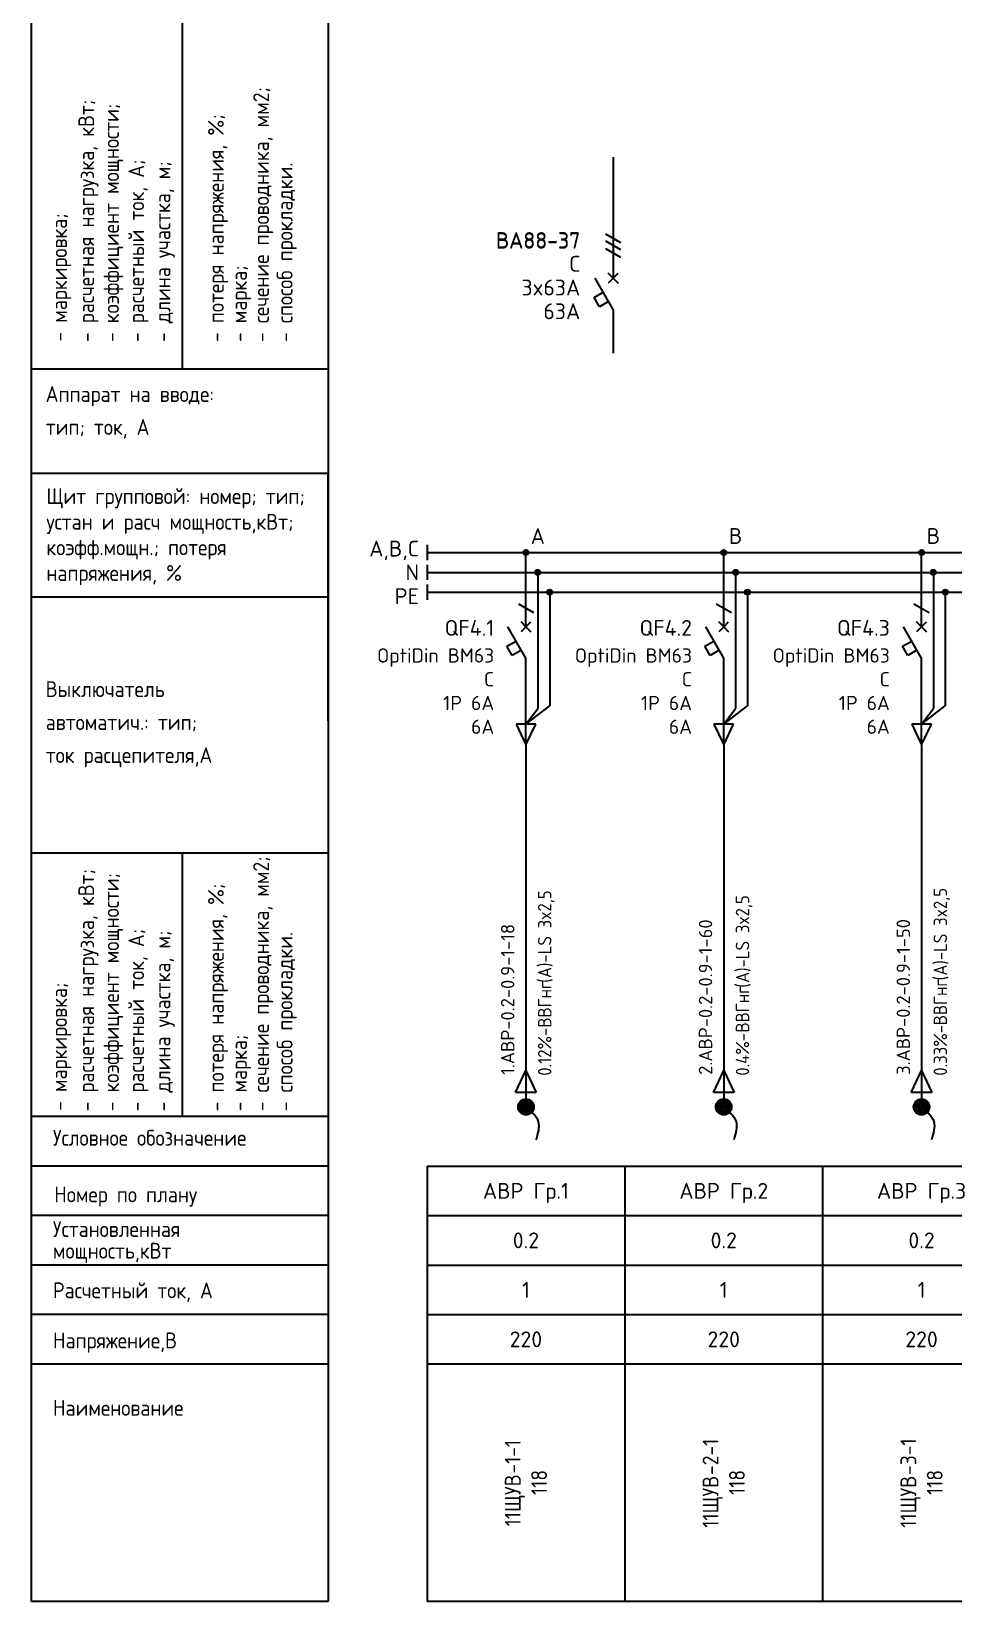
# Model space of a CAD drawing. Header units: millimetres. Extents: x -4379 to 694, y -18291 to 2656.
# Drawn here: x 0 to 116.6, y -500 to -301.7 of the extents above; entities that cross this region are included whole.
import ezdxf
from ezdxf.enums import TextEntityAlignment as Align

# ---------------------------------------------------------------- set-up
doc = ezdxf.new("R2010")
doc.units = ezdxf.units.MM
for name, color, linetype in [('Автомат защитный', 7, 'Continuous'), ('Принципиальная схема КТП -для ОДНОЛИНЕЙКИ', 7, 'Continuous'), ('ПРОВОДНИКИ', 7, 'Continuous'), ('Секция ППУ', 7, 'Continuous')]:
    doc.layers.add(name, color=color, linetype=linetype)
doc.layers.add('ЭС АВ', color=7, linetype='Continuous', lineweight=18)
doc.layers.add('ЭС рамка', color=7, linetype='Continuous', lineweight=18)
doc.styles.add('SLD_Style', font='isocpeur.ttf', dxfattribs={"width": 0.9})

# ---------------------------------------------------------------- blocks, each defined once
blk = doc.blocks.new('Table1')
at = {"lineweight": 30}
for p, q in [((37.5, 142.5), (0, 142.5)), ((37.5, 130), (37.5, 142.5)), ((37.5, 111.25), (37.5, 130)), ((37.5, 126.88), (0, 126.88)), ((0, 111.25), (0, 125.61)), ((0, 61.25), (0, 111.25)), ((0, 94.56), (37.5, 94.56)), ((37.5, 61.25), (0, 61.25)), ((37.5, 55), (0, 55)), ((37.5, 48.75), (0, 48.75)), ((37.5, 42.5), (0, 42.5)), ((37.5, 36.25), (0, 36.25)), ((37.5, 30), (0, 30))]:
    blk.add_line(p, q, dxfattribs=at)
at = {"layer": 'ЭС рамка', "lineweight": 30}
for p, q in [((0, 0), (0, 261.28)), ((37.5, 261.28), (37.5, 0)), ((19.09, 155.72), (19.09, 247.8)), ((0, 155.72), (37.5, 155.72)), ((19.09, 61.25), (19.09, 94.56)), ((37.5, 0), (0, 0))]:
    blk.add_line(p, q, dxfattribs=at)
at = {"layer": 'ЭС рамка', "style": 'SLD_Style', "width": 0.9}
for s, p in [(' - сечение проводника, мм2;', (30.03, 157.95)), (' - расчетная нагрузка, кВт;', (7.93, 157.95)), (' - коэффициент мощности;', (11.07, 157.95)), (' - потеря напряжения, %%%;', (24.32, 157.95)), (' - расчетный ток, А;', (14.25, 157.95)), (' - длина участка, м;', (17.57, 157.95)), (' - способ прокладки.', (33.01, 157.95)), ('   - маркировка;', (4.5, 155.72)), (' - марка;', (27.23, 157.95)), (' - сечение проводника, мм2;', (30.03, 60.78)), (' - расчетная нагрузка, кВт;', (7.93, 60.78)), (' - коэффициент мощности;', (11.07, 60.78)), (' - потеря напряжения, %%%;', (24.32, 60.78)), (' - расчетный ток, А;', (14.25, 60.78)), (' - длина участка, м;', (17.57, 60.78)), (' - способ прокладки.', (33.01, 60.78)), ('   - маркировка;', (4.5, 58.55)), (' - марка;', (27.23, 60.78))]:
    blk.add_text(s, height=2, rotation=90, dxfattribs=at).set_placement(p)
for s, p in [('Аппарат на вводе:', (1.81, 151.52)), ('тип; ток, А', (1.81, 147.36)), ('Щит групповой: номер; тип; ', (1.9, 138.63)), ('устан и расч мощность,кВт; ', (1.9, 135.39)), ('коэфф.мощн.; потеря ', (1.9, 132.16)), ('напряжения, %', (1.9, 128.92)), ('Выключатель', (1.81, 114.25)), ('автоматич.: тип;', (1.81, 110.08)), ('ток расцепителя,А', (1.81, 105.92)), ('Условное обозначение', (2.72, 57.58)), ('Номер по плану', (2.88, 50.43)), ('Установленная', (2.72, 46.05)), ('мощность,кВт', (2.72, 43.32)), ('Расчетный ток, А', (2.72, 38.31)), ('Напряжение,В', (2.72, 31.99)), ('Наименование', (2.72, 23.47))]:
    blk.add_text(s, height=2, dxfattribs=at).set_placement(p)
blk = doc.blocks.new('Start')
at = {"layer": 'ЭС рамка', "color": 7, "linetype": 'Continuous', "lineweight": 30}
blk.add_line((0, 3.46), (0, 1.54), dxfattribs=at)
at = {"layer": 'ЭС рамка', "color": 5, "linetype": 'Continuous', "lineweight": 30}
blk.add_line((0, 0.96), (0, -0.96), dxfattribs=at)
at = {"layer": 'ЭС рамка', "color": 94, "linetype": 'Continuous', "lineweight": 30, "ltscale": 50}
blk.add_line((0, -1.54), (0, -3.46), dxfattribs=at)
at = {"style": 'SLD_Style'}
blk.add_attdef('PHASE', text='', height=2, dxfattribs=at).set_placement((-1, 3), align=Align.MIDDLE_RIGHT)
at = {"layer": 'ЭС рамка', "color": 7, "linetype": 'Continuous', "lineweight": 18, "style": 'SLD_Style'}
blk.add_text('N', height=2, dxfattribs=at).set_placement((-1, 0), align=Align.MIDDLE_RIGHT)
at = {"layer": 'ЭС рамка', "color": 7, "linetype": 'Continuous', "lineweight": 18, "ltscale": 50, "style": 'SLD_Style'}
blk.add_text('РЕ', height=2, dxfattribs=at).set_placement((-1, -3), align=Align.MIDDLE_RIGHT)
blk = doc.blocks.new('*U50')
at = {"lineweight": 30}
blk.add_line((-1.49, 52.45), (-1.49, 47.65), dxfattribs=at)
at = {"layer": 'Автомат защитный', "lineweight": 30}
for p, q in [((-2.44, 42.77), (-0.53, 41.66)), ((-2.44, 41.87), (-0.53, 40.76)), ((-2.44, 40.92), (-0.53, 39.81)), ((-1.49, 33.21), (-3.76, 37.16)), ((-3.89, 34.7), (-2.73, 35.37)), ((-3.22, 33.55), (-3.89, 34.7)), ((-2.07, 34.21), (-3.22, 33.55))]:
    blk.add_line(p, q, dxfattribs=at)
at = {"layer": 'ЭС АВ', "color": 7, "linetype": 'Continuous', "lineweight": 30}
for p, q in [((-1.49, 47.65), (-1.49, 37.16)), ((-1.49, 37.79), (-1.49, 37.17)), ((-1.49, 33.21), (-1.49, 27.7))]:
    blk.add_line(p, q, dxfattribs=at)
at = {"layer": 'ЭС АВ', "color": 7, "lineweight": 30}
for q in [(-2.11, 37.78), (-0.86, 37.78), (-2.11, 36.53), (-0.86, 36.53)]:
    blk.add_line((-1.49, 37.16), q, dxfattribs=at)
at = {"layer": 'Автомат защитный', "style": 'SLD_Style'}
for tag, p in [('NUMBER', (-5.64, 44.9)), ('SWITCHTYPE', (-5.64, 41.88)), ('SWITCHRELEASE', (-5.64, 38.88)), ('SWITCHNOMINALCURRENT', (-5.64, 35.88)), ('SWITCHRELEASECURRENT', (-5.64, 32.88)), ('RCDTYPE', (-5.64, 29.88)), ('RCDSETPOINT', (-5.64, 26.88))]:
    blk.add_attdef(tag, text='', height=2, dxfattribs=at).set_placement(p, align=Align.MIDDLE_RIGHT)
blk = doc.blocks.new('*U57')
h = blk.add_hatch(color=256)
h.dxf.hatch_style = 1
edge = h.paths.add_edge_path()
edge.add_ellipse((12.5, 132.5), major_axis=(0, 0.333), ratio=1, start_angle=0, end_angle=360)
h = blk.add_hatch(color=256)
h.dxf.hatch_style = 1
edge = h.paths.add_edge_path()
edge.add_ellipse((14, 130), major_axis=(0, 0.333), ratio=1, start_angle=0, end_angle=360)
h = blk.add_hatch(color=256)
h.dxf.hatch_style = 1
edge = h.paths.add_edge_path()
edge.add_ellipse((15.5, 127.5), major_axis=(0, 0.333), ratio=1, start_angle=0, end_angle=360)
at = {"lineweight": 30}
for p, q in [((14, 129.67), (14, 123.11)), ((15.5, 127.17), (15.5, 113.13)), ((14, 123.11), (14, 112.8)), ((0, 55), (25, 55)), ((0, 55), (0, 0)), ((25, 55), (25, 0)), ((0, 48.75), (25, 48.75)), ((0, 42.5), (25, 42.5)), ((0, 36.25), (25, 36.25))]:
    blk.add_line(p, q, dxfattribs=at)
at = {"layer": 'Автомат защитный', "lineweight": 30}
for p, q in [((12.5, 123.11), (12.5, 132.17)), ((11.54, 126.04), (13.46, 124.93)), ((12.5, 119.17), (10.22, 123.11)), ((10.1, 120.66), (11.26, 121.32)), ((10.77, 119.5), (10.1, 120.66)), ((11.92, 120.17), (10.77, 119.5)), ((12.5, 108.54), (12.5, 119.17))]:
    blk.add_line(p, q, dxfattribs=at)
blk.add_ellipse((12.5, 132.5), major_axis=(0, 0.333), ratio=1, start_param=-1.570796, end_param=4.712389, dxfattribs=at)
at = {"layer": 'Принципиальная схема КТП -для ОДНОЛИНЕЙКИ', "lineweight": 30}
for p, q in [((12.5, 108.54), (12.5, 99.73)), ((11.19, 64.32), (12.5, 67.06)), ((12.5, 67.06), (13.81, 64.32)), ((13.81, 64.32), (11.19, 64.32)), ((12.5, 64.32), (12.5, 62.5))]:
    blk.add_line(p, q, dxfattribs=at)
at = {"layer": 'ПРОВОДНИКИ', "lineweight": 30}
for p, q in [((12.5, 110.81), (15.5, 113.13)), ((12.5, 110.81), (14, 112.8)), ((13.75, 110.81), (11.25, 110.81)), ((11.25, 110.81), (12.5, 108.2)), ((12.5, 108.2), (13.75, 110.81)), ((11.19, 64.31), (12.5, 67.06)), ((12.5, 67.06), (13.81, 64.31)), ((13.81, 64.31), (11.19, 64.31))]:
    blk.add_line(p, q, dxfattribs=at)
at = {"layer": 'ПРОВОДНИКИ', "lineweight": 30, "ltscale": 100}
blk.add_line((12.5, 99.73), (12.5, 64.32), dxfattribs=at)
at = {"layer": 'ПРОВОДНИКИ', "color": 7, "linetype": 'Continuous', "lineweight": 30}
for centre in [(14, 130), (15.5, 127.5), (15.5, 127.5)]:
    blk.add_ellipse(centre, major_axis=(0, 0.333), ratio=1, start_param=-1.570796, end_param=4.712389, dxfattribs=at)
at = {"layer": 'ЭС АВ', "color": 7, "lineweight": 30}
for q in [(11.88, 123.74), (11.88, 122.49), (13.12, 123.74), (13.12, 122.49)]:
    blk.add_line((12.5, 123.11), q, dxfattribs=at)
at = {"layer": 'ЭС рамка', "color": 7, "linetype": 'Continuous', "lineweight": 30}
for p, q in [((0, 132.5), (12.17, 132.5)), ((12.83, 132.5), (25, 132.5))]:
    blk.add_line(p, q, dxfattribs=at)
at = {"layer": 'ЭС рамка', "color": 5, "linetype": 'Continuous', "lineweight": 30}
for p, q in [((0, 130), (13.67, 130)), ((14.33, 130), (25, 130))]:
    blk.add_line(p, q, dxfattribs=at)
at = {"layer": 'ЭС рамка', "color": 94, "linetype": 'Continuous', "lineweight": 30}
for p, q in [((0, 127.5), (15.17, 127.5)), ((15.83, 127.5), (25, 127.5))]:
    blk.add_line(p, q, dxfattribs=at)
at = {"layer": 'ЭС рамка', "lineweight": 30}
for p, q in [((25, 30), (0, 30)), ((25, 0), (0, 0))]:
    blk.add_line(p, q, dxfattribs=at)
at = {"style": 'SLD_Style'}
for tag, p in [('LABEL', (12.5, 51.88)), ('INSTALLEDPOWER', (12.5, 45.63)), ('CURRENT', (12.5, 39.37)), ('VOLTAGE', (12.5, 33.13))]:
    blk.add_attdef(tag, text='', height=2, dxfattribs=at).set_placement(p, align=Align.MIDDLE_CENTER)
blk.add_attdef('TEXT', text='', height=2, rotation=90, dxfattribs=at).set_placement((12.5, 15), align=Align.MIDDLE_CENTER)
at = {"layer": 'Автомат защитный', "style": 'SLD_Style'}
blk.add_attdef('PHASE', text='', height=2, dxfattribs=at).set_placement((14, 134.59), align=Align.MIDDLE_CENTER)
for tag, height, p in [('NUMBER', 2, (8.49, 122.99)), ('SWITCHTYPE', 1.8, (8.49, 119.5)), ('SWITCHRELEASE', 1.8, (8.49, 116.5)), ('SWITCHNOMINALCURRENT', 1.8, (8.49, 113.5)), ('SWITCHRELEASECURRENT', 1.8, (8.49, 110.5)), ('RCDTYPE', 1.8, (8.49, 107.5)), ('RCDSETPOINT', 1.8, (8.49, 104.5))]:
    blk.add_attdef(tag, text='', height=height, dxfattribs=at).set_placement(p, align=Align.MIDDLE_RIGHT)
blk.add_attdef('LINE_A', text='', height=1.7, rotation=90, dxfattribs=at).set_placement((10.19, 65.45), align=Align.MIDDLE_LEFT)
blk.add_attdef('LINE_B', text='', height=1.7, rotation=90, dxfattribs=at).set_placement((13.85, 65.45), align=Align.TOP_LEFT)
blk = doc.blocks.new('*U21')
at = {"linetype": 'ByBlock', "lineweight": 30}
h = blk.add_hatch(color=256, dxfattribs=at)
h.paths.add_polyline_path([(-0.4, 0.9, -0.414214), (0.92, 0.37), (0, -0.02)])
h.paths.add_polyline_path([(0.92, 0.37, -0.101228), (1, -0.02, -0.30039), (0.39, -0.94), (0, -0.02)])
h.paths.add_polyline_path([(-0.4, 0.9), (0.39, -0.94, -0.538), (-1, -0.02, -0.30039)])
blk.add_circle((0, -0.02), 1, dxfattribs=at)
blk.add_spline([(0, 0), (1.55, -1.88), (1.27, -4.16)], degree=3, dxfattribs=at)

msp = doc.modelspace()

# ---------------------------------------------------------------- block references
at = {"layer": 'Секция ППУ', "lineweight": 0}
for name, p in [('Table1', (0, -500)), ('*U21', (62.5, -437.5)), ('*U21', (87.5, -437.5)), ('*U21', (112.5, -437.5))]:
    msp.add_blockref(name, p, dxfattribs=at)
ref = msp.add_blockref('*U50', (75, -370), dxfattribs=at)
ref.add_attrib('SWITCHTYPE', 'ВА88-37', dxfattribs={"layer": 'Автомат защитный', "height": 2, "style": 'SLD_Style'}).set_placement((69.362, -328.121), align=Align.MIDDLE_RIGHT)
ref.add_attrib('SWITCHTYPE', 'ВА88-37', dxfattribs={"layer": 'Автомат защитный', "height": 2, "style": 'SLD_Style'}).set_placement((69.362, -328.026), align=Align.MIDDLE_RIGHT)
ref.add_attrib('SWITCHRELEASE', 'С', dxfattribs={"layer": 'Автомат защитный', "height": 2, "style": 'SLD_Style'}).set_placement((69.362, -331.026), align=Align.MIDDLE_RIGHT)
ref.add_attrib('SWITCHNOMINALCURRENT', '3x63А', dxfattribs={"layer": 'Автомат защитный', "height": 2, "style": 'SLD_Style'}).set_placement((69.362, -334.026), align=Align.MIDDLE_RIGHT)
ref.add_attrib('SWITCHRELEASECURRENT', '63А', dxfattribs={"layer": 'Автомат защитный', "height": 2, "style": 'SLD_Style'}).set_placement((69.362, -337.026), align=Align.MIDDLE_RIGHT)
ref = msp.add_blockref('*U57', (50, -500), dxfattribs=at)
ref.add_attrib('LABEL', 'АВР Гр.1', dxfattribs={"layer": '0', "height": 2, "style": 'SLD_Style'}).set_placement((62.5, -448.125), align=Align.MIDDLE_CENTER)
ref.add_attrib('INSTALLEDPOWER', '0.2', dxfattribs={"layer": '0', "height": 2, "style": 'SLD_Style'}).set_placement((62.5, -454.375), align=Align.MIDDLE_CENTER)
ref.add_attrib('CURRENT', '1', dxfattribs={"layer": '0', "height": 2, "style": 'SLD_Style'}).set_placement((62.5, -460.625), align=Align.MIDDLE_CENTER)
ref.add_attrib('VOLTAGE', '220', dxfattribs={"layer": '0', "height": 2, "style": 'SLD_Style'}).set_placement((62.5, -466.875), align=Align.MIDDLE_CENTER)
ref.add_attrib('LINE_A', ' 1.АВР-0.2-0.9-1-18', dxfattribs={"layer": 'Автомат защитный', "height": 1.7, "rotation": 90, "style": 'SLD_Style'}).set_placement((60.194, -434.549), align=Align.MIDDLE_LEFT)
ref.add_attrib('LINE_B_001', ' 0.12%%%-', (65.72, -434.549), dxfattribs={"layer": 'Автомат защитный', "height": 1.7, "rotation": 90, "style": 'SLD_Style', "width": 0.9})
ref.add_attrib('PHASE', 'A', dxfattribs={"layer": 'Автомат защитный', "height": 2, "style": 'SLD_Style'}).set_placement((64, -365.409), align=Align.MIDDLE_CENTER)
ref.add_attrib('NUMBER', 'QF4.1', dxfattribs={"layer": 'Автомат защитный', "height": 2, "style": 'SLD_Style'}).set_placement((58.489, -377.013), align=Align.MIDDLE_RIGHT)
ref.add_attrib('SWITCHTYPE', 'OptiDin BM63', dxfattribs={"layer": 'Автомат защитный', "height": 1.8, "style": 'SLD_Style'}).set_placement((58.489, -380.5), align=Align.MIDDLE_RIGHT)
ref.add_attrib('SWITCHRELEASE', 'C', dxfattribs={"layer": 'Автомат защитный', "height": 1.8, "style": 'SLD_Style'}).set_placement((58.489, -383.5), align=Align.MIDDLE_RIGHT)
ref.add_attrib('SWITCHNOMINALCURRENT', '1Р 6А', dxfattribs={"layer": 'Автомат защитный', "height": 1.8, "style": 'SLD_Style'}).set_placement((58.489, -386.5), align=Align.MIDDLE_RIGHT)
ref.add_attrib('SWITCHRELEASECURRENT', '6А', dxfattribs={"layer": 'Автомат защитный', "height": 1.8, "style": 'SLD_Style'}).set_placement((58.489, -389.5), align=Align.MIDDLE_RIGHT)
ref.add_attrib('TEXT_001', '11', (61.833, -490.49), dxfattribs={"layer": '0', "height": 2, "rotation": 90, "style": 'SLD_Style', "width": 0.9})
ref.add_attrib('LINE_B_002', 'ВВГнг', (65.72, -427.511), dxfattribs={"layer": 'Автомат защитный', "height": 1.7, "rotation": 90, "style": 'SLD_Style', "width": 0.9})
ref.add_attrib('LINE_B_003', '(', (65.72, -421.85), dxfattribs={"layer": 'Автомат защитный', "height": 1.7, "rotation": 90, "style": 'SLD_Style', "width": 0.9})
ref.add_attrib('LINE_B_004', 'А', (65.72, -421.238), dxfattribs={"layer": 'Автомат защитный', "height": 1.7, "rotation": 90, "style": 'SLD_Style', "width": 0.9})
ref.add_attrib('LINE_B_005', ')-LS 3x2,5', (65.72, -419.861), dxfattribs={"layer": 'Автомат защитный', "height": 1.7, "rotation": 90, "style": 'SLD_Style', "width": 0.9})
ref.add_attrib('TEXT_002', 'ЩУВ', (61.833, -488.69), dxfattribs={"layer": '0', "height": 2, "rotation": 90, "style": 'SLD_Style', "width": 0.9})
ref.add_attrib('TEXT_003', '-1-1', (61.833, -483.83), dxfattribs={"layer": '0', "height": 2, "rotation": 90, "style": 'SLD_Style', "width": 0.9})
ref.add_attrib('TEXT_004', '118', (65.167, -486.53), dxfattribs={"layer": '0', "height": 2, "rotation": 90, "style": 'SLD_Style', "width": 0.9})
ref = msp.add_blockref('*U57', (75, -500), dxfattribs=at)
ref.add_attrib('LABEL', 'АВР Гр.2', dxfattribs={"layer": '0', "height": 2, "style": 'SLD_Style'}).set_placement((87.5, -448.125), align=Align.MIDDLE_CENTER)
ref.add_attrib('INSTALLEDPOWER', '0.2', dxfattribs={"layer": '0', "height": 2, "style": 'SLD_Style'}).set_placement((87.5, -454.375), align=Align.MIDDLE_CENTER)
ref.add_attrib('CURRENT', '1', dxfattribs={"layer": '0', "height": 2, "style": 'SLD_Style'}).set_placement((87.5, -460.625), align=Align.MIDDLE_CENTER)
ref.add_attrib('VOLTAGE', '220', dxfattribs={"layer": '0', "height": 2, "style": 'SLD_Style'}).set_placement((87.5, -466.875), align=Align.MIDDLE_CENTER)
ref.add_attrib('LINE_A', ' 2.АВР-0.2-0.9-1-60', dxfattribs={"layer": 'Автомат защитный', "height": 1.7, "rotation": 90, "style": 'SLD_Style'}).set_placement((85.194, -434.549), align=Align.MIDDLE_LEFT)
ref.add_attrib('LINE_B_001', ' 0.4%%%-', (90.72, -434.549), dxfattribs={"layer": 'Автомат защитный', "height": 1.7, "rotation": 90, "style": 'SLD_Style', "width": 0.9})
ref.add_attrib('PHASE', 'B', dxfattribs={"layer": 'Автомат защитный', "height": 2, "style": 'SLD_Style'}).set_placement((89, -365.409), align=Align.MIDDLE_CENTER)
ref.add_attrib('NUMBER', 'QF4.2', dxfattribs={"layer": 'Автомат защитный', "height": 2, "style": 'SLD_Style'}).set_placement((83.489, -377.013), align=Align.MIDDLE_RIGHT)
ref.add_attrib('SWITCHTYPE', 'OptiDin BM63', dxfattribs={"layer": 'Автомат защитный', "height": 1.8, "style": 'SLD_Style'}).set_placement((83.489, -380.5), align=Align.MIDDLE_RIGHT)
ref.add_attrib('SWITCHRELEASE', 'C', dxfattribs={"layer": 'Автомат защитный', "height": 1.8, "style": 'SLD_Style'}).set_placement((83.489, -383.5), align=Align.MIDDLE_RIGHT)
ref.add_attrib('SWITCHNOMINALCURRENT', '1Р 6А', dxfattribs={"layer": 'Автомат защитный', "height": 1.8, "style": 'SLD_Style'}).set_placement((83.489, -386.5), align=Align.MIDDLE_RIGHT)
ref.add_attrib('SWITCHRELEASECURRENT', '6А', dxfattribs={"layer": 'Автомат защитный', "height": 1.8, "style": 'SLD_Style'}).set_placement((83.489, -389.5), align=Align.MIDDLE_RIGHT)
ref.add_attrib('TEXT_001', '11', (86.833, -490.67), dxfattribs={"layer": '0', "height": 2, "rotation": 90, "style": 'SLD_Style', "width": 0.9})
ref.add_attrib('LINE_B_002', 'ВВГнг', (90.72, -428.123), dxfattribs={"layer": 'Автомат защитный', "height": 1.7, "rotation": 90, "style": 'SLD_Style', "width": 0.9})
ref.add_attrib('LINE_B_003', '(', (90.72, -422.462), dxfattribs={"layer": 'Автомат защитный', "height": 1.7, "rotation": 90, "style": 'SLD_Style', "width": 0.9})
ref.add_attrib('LINE_B_004', 'А', (90.72, -421.85), dxfattribs={"layer": 'Автомат защитный', "height": 1.7, "rotation": 90, "style": 'SLD_Style', "width": 0.9})
ref.add_attrib('LINE_B_005', ')-LS 3x2,5', (90.72, -420.473), dxfattribs={"layer": 'Автомат защитный', "height": 1.7, "rotation": 90, "style": 'SLD_Style', "width": 0.9})
ref.add_attrib('TEXT_002', 'ЩУВ', (86.833, -488.87), dxfattribs={"layer": '0', "height": 2, "rotation": 90, "style": 'SLD_Style', "width": 0.9})
ref.add_attrib('TEXT_003', '-2-1', (86.833, -484.01), dxfattribs={"layer": '0', "height": 2, "rotation": 90, "style": 'SLD_Style', "width": 0.9})
ref.add_attrib('TEXT_004', '118', (90.167, -486.53), dxfattribs={"layer": '0', "height": 2, "rotation": 90, "style": 'SLD_Style', "width": 0.9})
ref = msp.add_blockref('*U57', (100, -500), dxfattribs=at)
ref.add_attrib('LABEL', 'АВР Гр.3', dxfattribs={"layer": '0', "height": 2, "style": 'SLD_Style'}).set_placement((112.5, -448.125), align=Align.MIDDLE_CENTER)
ref.add_attrib('INSTALLEDPOWER', '0.2', dxfattribs={"layer": '0', "height": 2, "style": 'SLD_Style'}).set_placement((112.5, -454.375), align=Align.MIDDLE_CENTER)
ref.add_attrib('CURRENT', '1', dxfattribs={"layer": '0', "height": 2, "style": 'SLD_Style'}).set_placement((112.5, -460.625), align=Align.MIDDLE_CENTER)
ref.add_attrib('VOLTAGE', '220', dxfattribs={"layer": '0', "height": 2, "style": 'SLD_Style'}).set_placement((112.5, -466.875), align=Align.MIDDLE_CENTER)
ref.add_attrib('LINE_A', ' 3.АВР-0.2-0.9-1-50', dxfattribs={"layer": 'Автомат защитный', "height": 1.7, "rotation": 90, "style": 'SLD_Style'}).set_placement((110.194, -434.549), align=Align.MIDDLE_LEFT)
ref.add_attrib('LINE_B_001', ' 0.33%%%-', (115.72, -434.549), dxfattribs={"layer": 'Автомат защитный', "height": 1.7, "rotation": 90, "style": 'SLD_Style', "width": 0.9})
ref.add_attrib('PHASE', 'B', dxfattribs={"layer": 'Автомат защитный', "height": 2, "style": 'SLD_Style'}).set_placement((114, -365.409), align=Align.MIDDLE_CENTER)
ref.add_attrib('NUMBER', 'QF4.3', dxfattribs={"layer": 'Автомат защитный', "height": 2, "style": 'SLD_Style'}).set_placement((108.489, -377.013), align=Align.MIDDLE_RIGHT)
ref.add_attrib('SWITCHTYPE', 'OptiDin BM63', dxfattribs={"layer": 'Автомат защитный', "height": 1.8, "style": 'SLD_Style'}).set_placement((108.489, -380.5), align=Align.MIDDLE_RIGHT)
ref.add_attrib('SWITCHRELEASE', 'C', dxfattribs={"layer": 'Автомат защитный', "height": 1.8, "style": 'SLD_Style'}).set_placement((108.489, -383.5), align=Align.MIDDLE_RIGHT)
ref.add_attrib('SWITCHNOMINALCURRENT', '1Р 6А', dxfattribs={"layer": 'Автомат защитный', "height": 1.8, "style": 'SLD_Style'}).set_placement((108.489, -386.5), align=Align.MIDDLE_RIGHT)
ref.add_attrib('SWITCHRELEASECURRENT', '6А', dxfattribs={"layer": 'Автомат защитный', "height": 1.8, "style": 'SLD_Style'}).set_placement((108.489, -389.5), align=Align.MIDDLE_RIGHT)
ref.add_attrib('TEXT_001', '11', (111.833, -490.67), dxfattribs={"layer": '0', "height": 2, "rotation": 90, "style": 'SLD_Style', "width": 0.9})
ref.add_attrib('LINE_B_002', 'ВВГнг', (115.72, -427.205), dxfattribs={"layer": 'Автомат защитный', "height": 1.7, "rotation": 90, "style": 'SLD_Style', "width": 0.9})
ref.add_attrib('LINE_B_003', '(', (115.72, -421.544), dxfattribs={"layer": 'Автомат защитный', "height": 1.7, "rotation": 90, "style": 'SLD_Style', "width": 0.9})
ref.add_attrib('LINE_B_004', 'А', (115.72, -420.932), dxfattribs={"layer": 'Автомат защитный', "height": 1.7, "rotation": 90, "style": 'SLD_Style', "width": 0.9})
ref.add_attrib('LINE_B_005', ')-LS 3x2,5', (115.72, -419.555), dxfattribs={"layer": 'Автомат защитный', "height": 1.7, "rotation": 90, "style": 'SLD_Style', "width": 0.9})
ref.add_attrib('TEXT_002', 'ЩУВ', (111.833, -488.87), dxfattribs={"layer": '0', "height": 2, "rotation": 90, "style": 'SLD_Style', "width": 0.9})
ref.add_attrib('TEXT_003', '-3-1', (111.833, -484.01), dxfattribs={"layer": '0', "height": 2, "rotation": 90, "style": 'SLD_Style', "width": 0.9})
ref.add_attrib('TEXT_004', '118', (115.167, -486.53), dxfattribs={"layer": '0', "height": 2, "rotation": 90, "style": 'SLD_Style', "width": 0.9})
msp.add_blockref('Start', (50, -370), dxfattribs=at).add_auto_attribs({'PHASE': 'A,B,C'})

doc.saveas('drawing.dxf')
